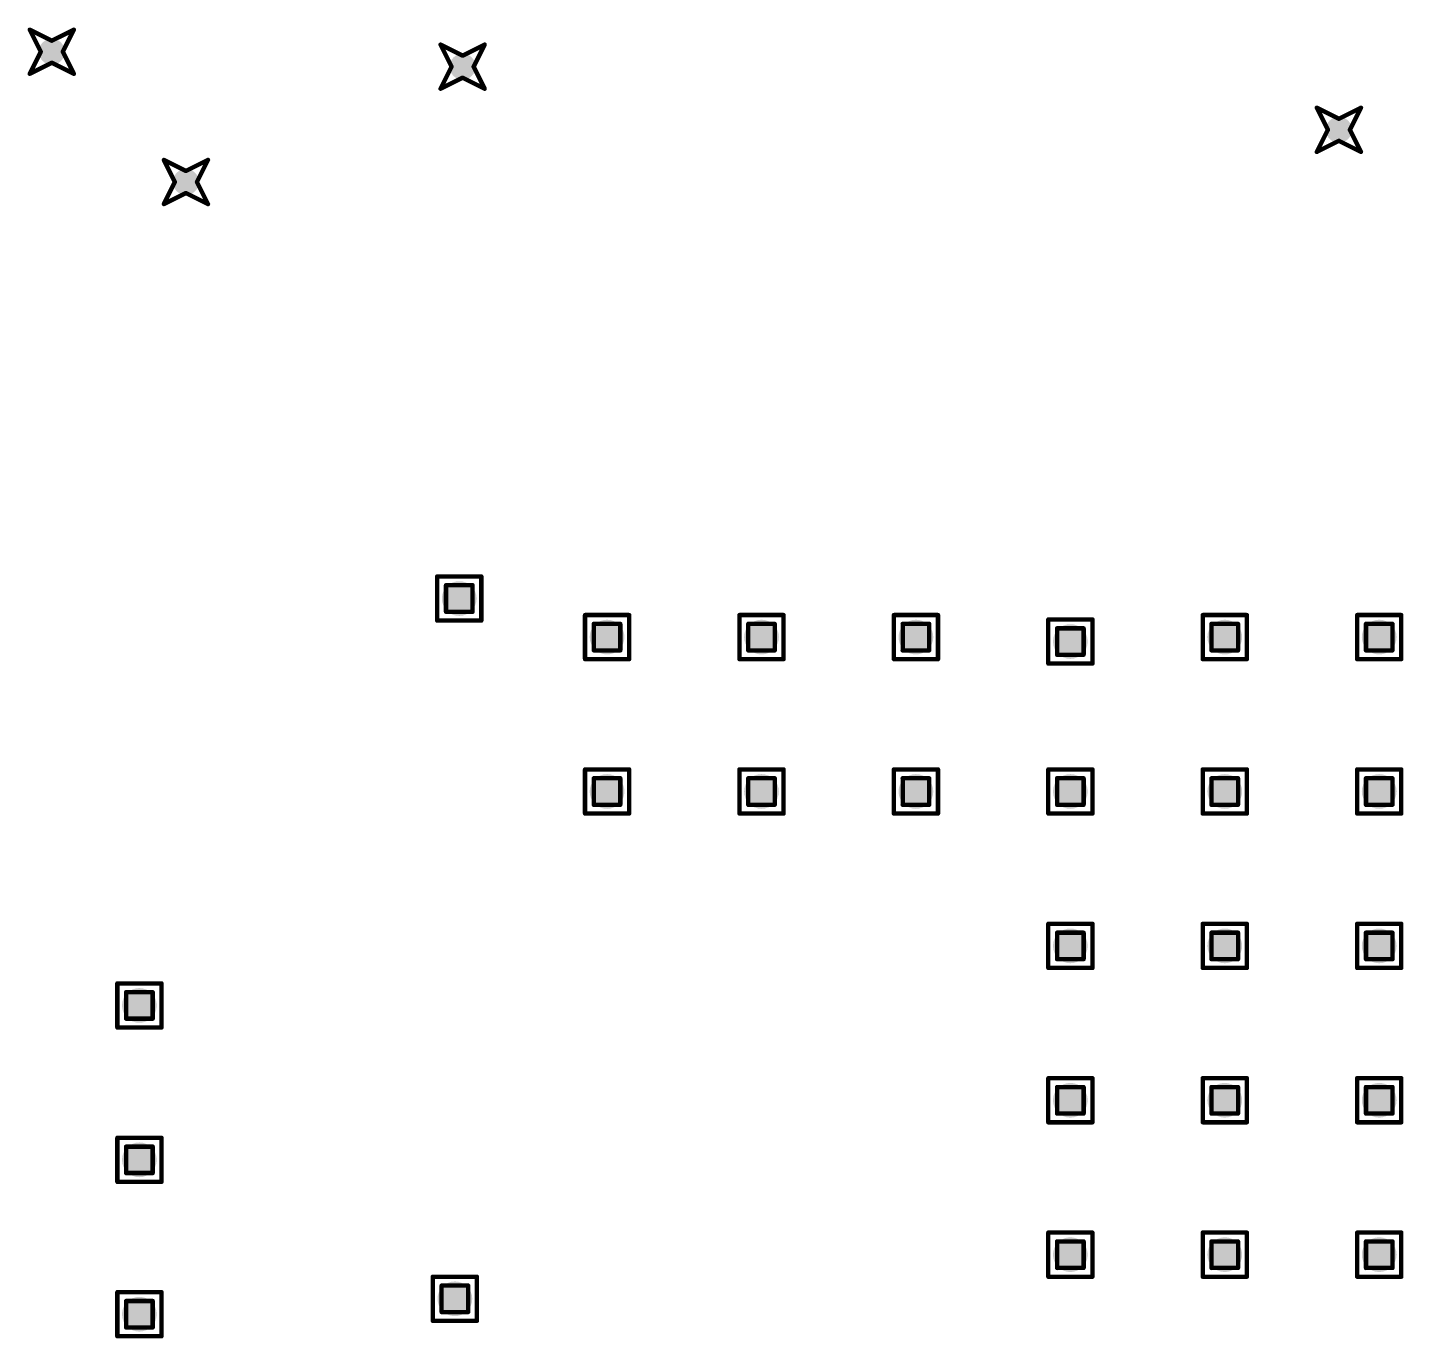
# Model space of a CAD drawing. Header units: millimetres. Extents: x -25 to 478, y -31 to 252.
# Drawn here: x 298.3 to 314.14, y 22.44 to 37.54 of the extents above; entities that cross this region are included whole.
import ezdxf

# ---------------------------------------------------------------- set-up
doc = ezdxf.new("R2010")
doc.units = ezdxf.units.MM
doc.layers.add('DrillDrawing', color=1, linetype='Continuous')
doc.layers.add('ViaHoleLayer', color=16, linetype='Continuous')

msp = doc.modelspace()

# ---------------------------------------------------------------- hatches: boundary and pattern name
at = {"layer": 'ViaHoleLayer'}
h = msp.add_hatch(color=16, dxfattribs=at)
edge = h.paths.add_edge_path()
edge.add_arc((298.577, 37.26), 0.15, 0, 360)
h = msp.add_hatch(color=16, dxfattribs=at)
edge = h.paths.add_edge_path()
edge.add_arc((303.307, 37.088), 0.15, 0, 360)
h = msp.add_hatch(color=16, dxfattribs=at)
edge = h.paths.add_edge_path()
edge.add_arc((313.396, 36.361), 0.15, 0, 360)
h = msp.add_hatch(color=16, dxfattribs=at)
edge = h.paths.add_edge_path()
edge.add_arc((300.121, 35.76), 0.15, 0, 360)
h = msp.add_hatch(color=16, dxfattribs=at)
edge = h.paths.add_edge_path()
edge.add_arc((303.268, 30.963), 0.2, 0, 360)
h = msp.add_hatch(color=16, dxfattribs=at)
edge = h.paths.add_edge_path()
edge.add_arc((304.97, 30.519), 0.2, 0, 360)
h = msp.add_hatch(color=16, dxfattribs=at)
edge = h.paths.add_edge_path()
edge.add_arc((306.748, 30.519), 0.2, 0, 360)
h = msp.add_hatch(color=16, dxfattribs=at)
edge = h.paths.add_edge_path()
edge.add_arc((308.526, 30.519), 0.2, 0, 360)
h = msp.add_hatch(color=16, dxfattribs=at)
edge = h.paths.add_edge_path()
edge.add_arc((310.304, 30.468), 0.2, 0, 360)
h = msp.add_hatch(color=16, dxfattribs=at)
edge = h.paths.add_edge_path()
edge.add_arc((312.082, 30.519), 0.2, 0, 360)
h = msp.add_hatch(color=16, dxfattribs=at)
edge = h.paths.add_edge_path()
edge.add_arc((313.86, 30.519), 0.2, 0, 360)
h = msp.add_hatch(color=16, dxfattribs=at)
edge = h.paths.add_edge_path()
edge.add_arc((304.97, 28.741), 0.2, 0, 360)
h = msp.add_hatch(color=16, dxfattribs=at)
edge = h.paths.add_edge_path()
edge.add_arc((306.748, 28.741), 0.2, 0, 360)
h = msp.add_hatch(color=16, dxfattribs=at)
edge = h.paths.add_edge_path()
edge.add_arc((308.526, 28.741), 0.2, 0, 360)
h = msp.add_hatch(color=16, dxfattribs=at)
edge = h.paths.add_edge_path()
edge.add_arc((310.304, 28.741), 0.2, 0, 360)
h = msp.add_hatch(color=16, dxfattribs=at)
edge = h.paths.add_edge_path()
edge.add_arc((312.082, 28.741), 0.2, 0, 360)
h = msp.add_hatch(color=16, dxfattribs=at)
edge = h.paths.add_edge_path()
edge.add_arc((313.86, 28.741), 0.2, 0, 360)
h = msp.add_hatch(color=16, dxfattribs=at)
edge = h.paths.add_edge_path()
edge.add_arc((310.304, 26.963), 0.2, 0, 360)
h = msp.add_hatch(color=16, dxfattribs=at)
edge = h.paths.add_edge_path()
edge.add_arc((312.082, 26.963), 0.2, 0, 360)
h = msp.add_hatch(color=16, dxfattribs=at)
edge = h.paths.add_edge_path()
edge.add_arc((313.86, 26.963), 0.2, 0, 360)
h = msp.add_hatch(color=16, dxfattribs=at)
edge = h.paths.add_edge_path()
edge.add_arc((299.585, 26.277), 0.2, 0, 360)
h = msp.add_hatch(color=16, dxfattribs=at)
edge = h.paths.add_edge_path()
edge.add_arc((310.304, 25.185), 0.2, 0, 360)
h = msp.add_hatch(color=16, dxfattribs=at)
edge = h.paths.add_edge_path()
edge.add_arc((312.082, 25.185), 0.2, 0, 360)
h = msp.add_hatch(color=16, dxfattribs=at)
edge = h.paths.add_edge_path()
edge.add_arc((313.86, 25.185), 0.2, 0, 360)
h = msp.add_hatch(color=16, dxfattribs=at)
edge = h.paths.add_edge_path()
edge.add_arc((299.585, 24.499), 0.2, 0, 360)
h = msp.add_hatch(color=16, dxfattribs=at)
edge = h.paths.add_edge_path()
edge.add_arc((310.304, 23.407), 0.2, 0, 360)
h = msp.add_hatch(color=16, dxfattribs=at)
edge = h.paths.add_edge_path()
edge.add_arc((312.082, 23.407), 0.2, 0, 360)
h = msp.add_hatch(color=16, dxfattribs=at)
edge = h.paths.add_edge_path()
edge.add_arc((313.86, 23.407), 0.2, 0, 360)
h = msp.add_hatch(color=16, dxfattribs=at)
edge = h.paths.add_edge_path()
edge.add_arc((303.218, 22.899), 0.2, 0, 360)
h = msp.add_hatch(color=16, dxfattribs=at)
edge = h.paths.add_edge_path()
edge.add_arc((299.585, 22.721), 0.2, 0, 360)

# ---------------------------------------------------------------- linework, layer by layer
at = {"layer": 'DrillDrawing', "const_width": 0.0508}
for points in [[(298.323, 37.514), (298.577, 37.387)], [(298.323, 37.514), (298.45, 37.26)], [(298.577, 37.387), (298.831, 37.514)], [(298.704, 37.26), (298.831, 37.514)], [(298.323, 37.006), (298.45, 37.26)], [(298.704, 37.26), (298.831, 37.006)], [(303.053, 37.342), (303.307, 37.215)], [(303.053, 37.342), (303.18, 37.088)], [(303.307, 37.215), (303.561, 37.342)], [(303.434, 37.088), (303.561, 37.342)], [(298.323, 37.006), (298.577, 37.133)], [(298.577, 37.133), (298.831, 37.006)], [(303.053, 36.834), (303.18, 37.088)], [(303.434, 37.088), (303.561, 36.834)], [(303.053, 36.834), (303.307, 36.961)], [(303.307, 36.961), (303.561, 36.834)], [(313.142, 36.615), (313.396, 36.488)], [(313.142, 36.615), (313.269, 36.361)], [(313.396, 36.488), (313.65, 36.615)], [(313.523, 36.361), (313.65, 36.615)], [(313.142, 36.107), (313.269, 36.361)], [(313.523, 36.361), (313.65, 36.107)], [(313.142, 36.107), (313.396, 36.234)], [(313.396, 36.234), (313.65, 36.107)], [(299.867, 36.014), (300.121, 35.887)], [(299.867, 36.014), (299.994, 35.76)], [(300.121, 35.887), (300.375, 36.014)], [(300.248, 35.76), (300.375, 36.014)], [(299.867, 35.506), (299.994, 35.76)], [(299.867, 35.506), (300.121, 35.633)], [(300.121, 35.633), (300.375, 35.506)], [(300.248, 35.76), (300.375, 35.506)], [(303.014, 31.217), (303.522, 31.217)], [(303.014, 30.709), (303.014, 31.217)], [(303.522, 30.709), (303.522, 31.217)], [(303.116, 31.116), (303.421, 31.116)], [(303.116, 30.811), (303.116, 31.116)], [(303.421, 30.811), (303.421, 31.116)], [(303.014, 30.709), (303.522, 30.709)], [(303.116, 30.811), (303.421, 30.811)], [(304.716, 30.773), (305.224, 30.773)], [(304.716, 30.265), (304.716, 30.773)], [(305.224, 30.265), (305.224, 30.773)], [(306.494, 30.773), (307.002, 30.773)], [(306.494, 30.265), (306.494, 30.773)], [(307.002, 30.265), (307.002, 30.773)], [(308.272, 30.773), (308.78, 30.773)], [(308.272, 30.265), (308.272, 30.773)], [(308.78, 30.265), (308.78, 30.773)], [(310.05, 30.722), (310.558, 30.722)], [(310.05, 30.214), (310.05, 30.722)], [(310.558, 30.214), (310.558, 30.722)], [(311.828, 30.773), (312.336, 30.773)], [(311.828, 30.265), (311.828, 30.773)], [(312.336, 30.265), (312.336, 30.773)], [(313.606, 30.773), (314.114, 30.773)], [(313.606, 30.265), (313.606, 30.773)], [(314.114, 30.265), (314.114, 30.773)], [(304.818, 30.671), (305.123, 30.671)], [(304.818, 30.366), (304.818, 30.671)], [(305.123, 30.366), (305.123, 30.671)], [(306.596, 30.671), (306.901, 30.671)], [(306.596, 30.366), (306.596, 30.671)], [(306.901, 30.366), (306.901, 30.671)], [(308.374, 30.671), (308.679, 30.671)], [(308.374, 30.366), (308.374, 30.671)], [(308.679, 30.366), (308.679, 30.671)], [(310.152, 30.62), (310.457, 30.62)], [(310.152, 30.316), (310.152, 30.62)], [(310.457, 30.316), (310.457, 30.62)], [(311.93, 30.671), (312.235, 30.671)], [(311.93, 30.366), (311.93, 30.671)], [(312.235, 30.366), (312.235, 30.671)], [(313.708, 30.671), (314.013, 30.671)], [(313.708, 30.366), (313.708, 30.671)], [(314.013, 30.366), (314.013, 30.671)], [(304.716, 30.265), (305.224, 30.265)], [(304.818, 30.366), (305.123, 30.366)], [(306.494, 30.265), (307.002, 30.265)], [(306.596, 30.366), (306.901, 30.366)], [(308.272, 30.265), (308.78, 30.265)], [(308.374, 30.366), (308.679, 30.366)], [(310.152, 30.316), (310.457, 30.316)], [(311.828, 30.265), (312.336, 30.265)], [(311.93, 30.366), (312.235, 30.366)], [(313.606, 30.265), (314.114, 30.265)], [(313.708, 30.366), (314.013, 30.366)], [(310.05, 30.214), (310.558, 30.214)], [(304.716, 28.995), (305.224, 28.995)], [(304.716, 28.487), (304.716, 28.995)], [(305.224, 28.487), (305.224, 28.995)], [(306.494, 28.995), (307.002, 28.995)], [(306.494, 28.487), (306.494, 28.995)], [(307.002, 28.487), (307.002, 28.995)], [(308.272, 28.995), (308.78, 28.995)], [(308.272, 28.487), (308.272, 28.995)], [(308.78, 28.487), (308.78, 28.995)], [(310.05, 28.995), (310.558, 28.995)], [(310.05, 28.487), (310.05, 28.995)], [(310.558, 28.487), (310.558, 28.995)], [(311.828, 28.995), (312.336, 28.995)], [(311.828, 28.487), (311.828, 28.995)], [(312.336, 28.487), (312.336, 28.995)], [(313.606, 28.995), (314.114, 28.995)], [(313.606, 28.487), (313.606, 28.995)], [(314.114, 28.487), (314.114, 28.995)], [(304.818, 28.893), (305.123, 28.893)], [(304.818, 28.588), (304.818, 28.893)], [(305.123, 28.588), (305.123, 28.893)], [(306.596, 28.893), (306.901, 28.893)], [(306.596, 28.588), (306.596, 28.893)], [(306.901, 28.588), (306.901, 28.893)], [(308.374, 28.893), (308.679, 28.893)], [(308.374, 28.588), (308.374, 28.893)], [(308.679, 28.588), (308.679, 28.893)], [(310.152, 28.893), (310.457, 28.893)], [(310.152, 28.588), (310.152, 28.893)], [(310.457, 28.588), (310.457, 28.893)], [(311.93, 28.893), (312.235, 28.893)], [(311.93, 28.588), (311.93, 28.893)], [(312.235, 28.588), (312.235, 28.893)], [(313.708, 28.893), (314.013, 28.893)], [(313.708, 28.588), (313.708, 28.893)], [(314.013, 28.588), (314.013, 28.893)], [(304.818, 28.588), (305.123, 28.588)], [(306.596, 28.588), (306.901, 28.588)], [(308.374, 28.588), (308.679, 28.588)], [(310.152, 28.588), (310.457, 28.588)], [(311.93, 28.588), (312.235, 28.588)], [(313.708, 28.588), (314.013, 28.588)], [(304.716, 28.487), (305.224, 28.487)], [(306.494, 28.487), (307.002, 28.487)], [(308.272, 28.487), (308.78, 28.487)], [(310.05, 28.487), (310.558, 28.487)], [(311.828, 28.487), (312.336, 28.487)], [(313.606, 28.487), (314.114, 28.487)], [(310.05, 27.217), (310.558, 27.217)], [(310.05, 26.709), (310.05, 27.217)], [(310.152, 27.115), (310.457, 27.115)], [(310.152, 26.81), (310.152, 27.115)], [(310.457, 26.81), (310.457, 27.115)], [(310.558, 26.709), (310.558, 27.217)], [(311.828, 27.217), (312.336, 27.217)], [(311.828, 26.709), (311.828, 27.217)], [(311.93, 27.115), (312.235, 27.115)], [(311.93, 26.81), (311.93, 27.115)], [(312.235, 26.81), (312.235, 27.115)], [(312.336, 26.709), (312.336, 27.217)], [(313.606, 27.217), (314.114, 27.217)], [(313.606, 26.709), (313.606, 27.217)], [(313.708, 27.115), (314.013, 27.115)], [(313.708, 26.81), (313.708, 27.115)], [(314.013, 26.81), (314.013, 27.115)], [(314.114, 26.709), (314.114, 27.217)], [(310.152, 26.81), (310.457, 26.81)], [(311.93, 26.81), (312.235, 26.81)], [(313.708, 26.81), (314.013, 26.81)], [(310.05, 26.709), (310.558, 26.709)], [(311.828, 26.709), (312.336, 26.709)], [(313.606, 26.709), (314.114, 26.709)], [(299.331, 26.531), (299.839, 26.531)], [(299.331, 26.023), (299.331, 26.531)], [(299.839, 26.023), (299.839, 26.531)], [(299.433, 26.429), (299.738, 26.429)], [(299.433, 26.125), (299.433, 26.429)], [(299.738, 26.125), (299.738, 26.429)], [(299.433, 26.125), (299.738, 26.125)], [(299.331, 26.023), (299.839, 26.023)], [(310.05, 25.439), (310.558, 25.439)], [(310.05, 24.931), (310.05, 25.439)], [(310.152, 25.337), (310.457, 25.337)], [(310.152, 25.032), (310.152, 25.337)], [(310.457, 25.032), (310.457, 25.337)], [(310.558, 24.931), (310.558, 25.439)], [(311.828, 25.439), (312.336, 25.439)], [(311.828, 24.931), (311.828, 25.439)], [(311.93, 25.337), (312.235, 25.337)], [(311.93, 25.032), (311.93, 25.337)], [(312.235, 25.032), (312.235, 25.337)], [(312.336, 24.931), (312.336, 25.439)], [(313.606, 25.439), (314.114, 25.439)], [(313.606, 24.931), (313.606, 25.439)], [(313.708, 25.337), (314.013, 25.337)], [(313.708, 25.032), (313.708, 25.337)], [(314.013, 25.032), (314.013, 25.337)], [(314.114, 24.931), (314.114, 25.439)], [(310.152, 25.032), (310.457, 25.032)], [(311.93, 25.032), (312.235, 25.032)], [(313.708, 25.032), (314.013, 25.032)], [(310.05, 24.931), (310.558, 24.931)], [(311.828, 24.931), (312.336, 24.931)], [(313.606, 24.931), (314.114, 24.931)], [(299.331, 24.753), (299.839, 24.753)], [(299.331, 24.245), (299.331, 24.753)], [(299.839, 24.245), (299.839, 24.753)], [(299.433, 24.651), (299.738, 24.651)], [(299.433, 24.347), (299.433, 24.651)], [(299.738, 24.347), (299.738, 24.651)], [(299.331, 24.245), (299.839, 24.245)], [(299.433, 24.347), (299.738, 24.347)], [(310.05, 23.661), (310.558, 23.661)], [(310.05, 23.153), (310.05, 23.661)], [(310.558, 23.153), (310.558, 23.661)], [(311.828, 23.661), (312.336, 23.661)], [(311.828, 23.153), (311.828, 23.661)], [(312.336, 23.153), (312.336, 23.661)], [(313.606, 23.661), (314.114, 23.661)], [(313.606, 23.153), (313.606, 23.661)], [(314.114, 23.153), (314.114, 23.661)], [(310.152, 23.559), (310.457, 23.559)], [(310.152, 23.254), (310.152, 23.559)], [(310.457, 23.254), (310.457, 23.559)], [(311.93, 23.559), (312.235, 23.559)], [(311.93, 23.254), (311.93, 23.559)], [(312.235, 23.254), (312.235, 23.559)], [(313.708, 23.559), (314.013, 23.559)], [(313.708, 23.254), (313.708, 23.559)], [(314.013, 23.254), (314.013, 23.559)], [(302.964, 23.153), (303.472, 23.153)], [(302.964, 22.645), (302.964, 23.153)], [(303.472, 22.645), (303.472, 23.153)], [(310.05, 23.153), (310.558, 23.153)], [(310.152, 23.254), (310.457, 23.254)], [(311.828, 23.153), (312.336, 23.153)], [(311.93, 23.254), (312.235, 23.254)], [(313.606, 23.153), (314.114, 23.153)], [(313.708, 23.254), (314.013, 23.254)], [(299.331, 22.975), (299.839, 22.975)], [(299.331, 22.467), (299.331, 22.975)], [(299.839, 22.467), (299.839, 22.975)], [(303.065, 23.051), (303.37, 23.051)], [(303.065, 22.746), (303.065, 23.051)], [(303.37, 22.746), (303.37, 23.051)], [(299.433, 22.873), (299.738, 22.873)], [(299.433, 22.569), (299.433, 22.873)], [(299.738, 22.569), (299.738, 22.873)], [(302.964, 22.645), (303.472, 22.645)], [(303.065, 22.746), (303.37, 22.746)], [(299.433, 22.569), (299.738, 22.569)], [(299.331, 22.467), (299.839, 22.467)]]:
    msp.add_lwpolyline(points, dxfattribs=at)
at = {"layer": 'DrillDrawing', "const_width": 0.0254}
for points in [[(298.31, 37.514, 1), (298.335, 37.514, 1)], [(298.31, 37.514, 1), (298.335, 37.514, 1)], [(298.564, 37.387, 1), (298.589, 37.387, 1)], [(298.564, 37.387, 1), (298.589, 37.387, 1)], [(298.818, 37.514, 1), (298.843, 37.514, 1)], [(298.818, 37.514, 1), (298.843, 37.514, 1)], [(298.437, 37.26, 1), (298.462, 37.26, 1)], [(298.437, 37.26, 1), (298.462, 37.26, 1)], [(298.691, 37.26, 1), (298.716, 37.26, 1)], [(298.691, 37.26, 1), (298.716, 37.26, 1)], [(303.04, 37.342, 1), (303.065, 37.342, 1)], [(303.04, 37.342, 1), (303.065, 37.342, 1)], [(303.294, 37.215, 1), (303.319, 37.215, 1)], [(303.294, 37.215, 1), (303.319, 37.215, 1)], [(303.548, 37.342, 1), (303.573, 37.342, 1)], [(303.548, 37.342, 1), (303.573, 37.342, 1)], [(298.564, 37.133, 1), (298.589, 37.133, 1)], [(298.564, 37.133, 1), (298.589, 37.133, 1)], [(303.167, 37.088, 1), (303.192, 37.088, 1)], [(303.167, 37.088, 1), (303.192, 37.088, 1)], [(303.421, 37.088, 1), (303.446, 37.088, 1)], [(303.421, 37.088, 1), (303.446, 37.088, 1)], [(298.31, 37.006, 1), (298.335, 37.006, 1)], [(298.31, 37.006, 1), (298.335, 37.006, 1)], [(298.818, 37.006, 1), (298.843, 37.006, 1)], [(298.818, 37.006, 1), (298.843, 37.006, 1)], [(303.294, 36.961, 1), (303.319, 36.961, 1)], [(303.294, 36.961, 1), (303.319, 36.961, 1)], [(303.04, 36.834, 1), (303.065, 36.834, 1)], [(303.04, 36.834, 1), (303.065, 36.834, 1)], [(303.548, 36.834, 1), (303.573, 36.834, 1)], [(303.548, 36.834, 1), (303.573, 36.834, 1)], [(313.129, 36.615, 1), (313.155, 36.615, 1)], [(313.129, 36.615, 1), (313.155, 36.615, 1)], [(313.637, 36.615, 1), (313.663, 36.615, 1)], [(313.637, 36.615, 1), (313.663, 36.615, 1)], [(313.383, 36.488, 1), (313.409, 36.488, 1)], [(313.383, 36.488, 1), (313.409, 36.488, 1)], [(313.256, 36.361, 1), (313.282, 36.361, 1)], [(313.256, 36.361, 1), (313.282, 36.361, 1)], [(313.51, 36.361, 1), (313.536, 36.361, 1)], [(313.51, 36.361, 1), (313.536, 36.361, 1)], [(313.129, 36.107, 1), (313.155, 36.107, 1)], [(313.129, 36.107, 1), (313.155, 36.107, 1)], [(313.383, 36.234, 1), (313.409, 36.234, 1)], [(313.383, 36.234, 1), (313.409, 36.234, 1)], [(313.637, 36.107, 1), (313.663, 36.107, 1)], [(313.637, 36.107, 1), (313.663, 36.107, 1)], [(299.855, 36.014, 1), (299.88, 36.014, 1)], [(299.855, 36.014, 1), (299.88, 36.014, 1)], [(300.363, 36.014, 1), (300.388, 36.014, 1)], [(300.363, 36.014, 1), (300.388, 36.014, 1)], [(300.109, 35.887, 1), (300.134, 35.887, 1)], [(300.109, 35.887, 1), (300.134, 35.887, 1)], [(299.982, 35.76, 1), (300.007, 35.76, 1)], [(299.982, 35.76, 1), (300.007, 35.76, 1)], [(300.109, 35.633, 1), (300.134, 35.633, 1)], [(300.109, 35.633, 1), (300.134, 35.633, 1)], [(300.236, 35.76, 1), (300.261, 35.76, 1)], [(300.236, 35.76, 1), (300.261, 35.76, 1)], [(299.855, 35.506, 1), (299.88, 35.506, 1)], [(299.855, 35.506, 1), (299.88, 35.506, 1)], [(300.363, 35.506, 1), (300.388, 35.506, 1)], [(300.363, 35.506, 1), (300.388, 35.506, 1)], [(303.002, 31.217, 1), (303.027, 31.217, 1)], [(303.002, 31.217, 1), (303.027, 31.217, 1)], [(303.51, 31.217, 1), (303.535, 31.217, 1)], [(303.51, 31.217, 1), (303.535, 31.217, 1)], [(303.103, 31.116, 1), (303.129, 31.116, 1)], [(303.103, 31.116, 1), (303.129, 31.116, 1)], [(303.408, 31.116, 1), (303.434, 31.116, 1)], [(303.408, 31.116, 1), (303.434, 31.116, 1)], [(303.002, 30.709, 1), (303.027, 30.709, 1)], [(303.002, 30.709, 1), (303.027, 30.709, 1)], [(303.103, 30.811, 1), (303.129, 30.811, 1)], [(303.103, 30.811, 1), (303.129, 30.811, 1)], [(303.408, 30.811, 1), (303.434, 30.811, 1)], [(303.408, 30.811, 1), (303.434, 30.811, 1)], [(303.51, 30.709, 1), (303.535, 30.709, 1)], [(303.51, 30.709, 1), (303.535, 30.709, 1)], [(304.704, 30.773, 1), (304.729, 30.773, 1)], [(304.704, 30.773, 1), (304.729, 30.773, 1)], [(305.212, 30.773, 1), (305.237, 30.773, 1)], [(305.212, 30.773, 1), (305.237, 30.773, 1)], [(306.482, 30.773, 1), (306.507, 30.773, 1)], [(306.482, 30.773, 1), (306.507, 30.773, 1)], [(306.99, 30.773, 1), (307.015, 30.773, 1)], [(306.99, 30.773, 1), (307.015, 30.773, 1)], [(308.26, 30.773, 1), (308.285, 30.773, 1)], [(308.26, 30.773, 1), (308.285, 30.773, 1)], [(308.768, 30.773, 1), (308.793, 30.773, 1)], [(308.768, 30.773, 1), (308.793, 30.773, 1)], [(310.038, 30.722, 1), (310.063, 30.722, 1)], [(310.038, 30.722, 1), (310.063, 30.722, 1)], [(310.546, 30.722, 1), (310.571, 30.722, 1)], [(310.546, 30.722, 1), (310.571, 30.722, 1)], [(311.816, 30.773, 1), (311.841, 30.773, 1)], [(311.816, 30.773, 1), (311.841, 30.773, 1)], [(312.324, 30.773, 1), (312.349, 30.773, 1)], [(312.324, 30.773, 1), (312.349, 30.773, 1)], [(313.594, 30.773, 1), (313.619, 30.773, 1)], [(313.594, 30.773, 1), (313.619, 30.773, 1)], [(314.102, 30.773, 1), (314.127, 30.773, 1)], [(314.102, 30.773, 1), (314.127, 30.773, 1)], [(304.805, 30.671, 1), (304.831, 30.671, 1)], [(304.805, 30.671, 1), (304.831, 30.671, 1)], [(305.11, 30.671, 1), (305.135, 30.671, 1)], [(305.11, 30.671, 1), (305.135, 30.671, 1)], [(306.583, 30.671, 1), (306.609, 30.671, 1)], [(306.583, 30.671, 1), (306.609, 30.671, 1)], [(306.888, 30.671, 1), (306.913, 30.671, 1)], [(306.888, 30.671, 1), (306.913, 30.671, 1)], [(308.361, 30.671, 1), (308.387, 30.671, 1)], [(308.361, 30.671, 1), (308.387, 30.671, 1)], [(308.666, 30.671, 1), (308.691, 30.671, 1)], [(308.666, 30.671, 1), (308.691, 30.671, 1)], [(310.139, 30.62, 1), (310.165, 30.62, 1)], [(310.139, 30.62, 1), (310.165, 30.62, 1)], [(310.444, 30.62, 1), (310.469, 30.62, 1)], [(310.444, 30.62, 1), (310.469, 30.62, 1)], [(311.917, 30.671, 1), (311.943, 30.671, 1)], [(311.917, 30.671, 1), (311.943, 30.671, 1)], [(312.222, 30.671, 1), (312.247, 30.671, 1)], [(312.222, 30.671, 1), (312.247, 30.671, 1)], [(313.695, 30.671, 1), (313.721, 30.671, 1)], [(313.695, 30.671, 1), (313.721, 30.671, 1)], [(314, 30.671, 1), (314.025, 30.671, 1)], [(314, 30.671, 1), (314.025, 30.671, 1)], [(304.704, 30.265, 1), (304.729, 30.265, 1)], [(304.704, 30.265, 1), (304.729, 30.265, 1)], [(304.805, 30.366, 1), (304.831, 30.366, 1)], [(304.805, 30.366, 1), (304.831, 30.366, 1)], [(305.11, 30.366, 1), (305.135, 30.366, 1)], [(305.11, 30.366, 1), (305.135, 30.366, 1)], [(305.212, 30.265, 1), (305.237, 30.265, 1)], [(305.212, 30.265, 1), (305.237, 30.265, 1)], [(306.482, 30.265, 1), (306.507, 30.265, 1)], [(306.482, 30.265, 1), (306.507, 30.265, 1)], [(306.583, 30.366, 1), (306.609, 30.366, 1)], [(306.583, 30.366, 1), (306.609, 30.366, 1)], [(306.888, 30.366, 1), (306.913, 30.366, 1)], [(306.888, 30.366, 1), (306.913, 30.366, 1)], [(306.99, 30.265, 1), (307.015, 30.265, 1)], [(306.99, 30.265, 1), (307.015, 30.265, 1)], [(308.26, 30.265, 1), (308.285, 30.265, 1)], [(308.26, 30.265, 1), (308.285, 30.265, 1)], [(308.361, 30.366, 1), (308.387, 30.366, 1)], [(308.361, 30.366, 1), (308.387, 30.366, 1)], [(308.666, 30.366, 1), (308.691, 30.366, 1)], [(308.666, 30.366, 1), (308.691, 30.366, 1)], [(308.768, 30.265, 1), (308.793, 30.265, 1)], [(308.768, 30.265, 1), (308.793, 30.265, 1)], [(310.139, 30.316, 1), (310.165, 30.316, 1)], [(310.139, 30.316, 1), (310.165, 30.316, 1)], [(310.444, 30.316, 1), (310.469, 30.316, 1)], [(310.444, 30.316, 1), (310.469, 30.316, 1)], [(311.816, 30.265, 1), (311.841, 30.265, 1)], [(311.816, 30.265, 1), (311.841, 30.265, 1)], [(311.917, 30.366, 1), (311.943, 30.366, 1)], [(311.917, 30.366, 1), (311.943, 30.366, 1)], [(312.222, 30.366, 1), (312.247, 30.366, 1)], [(312.222, 30.366, 1), (312.247, 30.366, 1)], [(312.324, 30.265, 1), (312.349, 30.265, 1)], [(312.324, 30.265, 1), (312.349, 30.265, 1)], [(313.594, 30.265, 1), (313.619, 30.265, 1)], [(313.594, 30.265, 1), (313.619, 30.265, 1)], [(313.695, 30.366, 1), (313.721, 30.366, 1)], [(313.695, 30.366, 1), (313.721, 30.366, 1)], [(314, 30.366, 1), (314.025, 30.366, 1)], [(314, 30.366, 1), (314.025, 30.366, 1)], [(314.102, 30.265, 1), (314.127, 30.265, 1)], [(314.102, 30.265, 1), (314.127, 30.265, 1)], [(310.038, 30.214, 1), (310.063, 30.214, 1)], [(310.038, 30.214, 1), (310.063, 30.214, 1)], [(310.546, 30.214, 1), (310.571, 30.214, 1)], [(310.546, 30.214, 1), (310.571, 30.214, 1)], [(304.704, 28.995, 1), (304.729, 28.995, 1)], [(304.704, 28.995, 1), (304.729, 28.995, 1)], [(305.212, 28.995, 1), (305.237, 28.995, 1)], [(305.212, 28.995, 1), (305.237, 28.995, 1)], [(306.482, 28.995, 1), (306.507, 28.995, 1)], [(306.482, 28.995, 1), (306.507, 28.995, 1)], [(306.99, 28.995, 1), (307.015, 28.995, 1)], [(306.99, 28.995, 1), (307.015, 28.995, 1)], [(308.26, 28.995, 1), (308.285, 28.995, 1)], [(308.26, 28.995, 1), (308.285, 28.995, 1)], [(308.768, 28.995, 1), (308.793, 28.995, 1)], [(308.768, 28.995, 1), (308.793, 28.995, 1)], [(310.038, 28.995, 1), (310.063, 28.995, 1)], [(310.038, 28.995, 1), (310.063, 28.995, 1)], [(310.546, 28.995, 1), (310.571, 28.995, 1)], [(310.546, 28.995, 1), (310.571, 28.995, 1)], [(311.816, 28.995, 1), (311.841, 28.995, 1)], [(311.816, 28.995, 1), (311.841, 28.995, 1)], [(312.324, 28.995, 1), (312.349, 28.995, 1)], [(312.324, 28.995, 1), (312.349, 28.995, 1)], [(313.594, 28.995, 1), (313.619, 28.995, 1)], [(313.594, 28.995, 1), (313.619, 28.995, 1)], [(314.102, 28.995, 1), (314.127, 28.995, 1)], [(314.102, 28.995, 1), (314.127, 28.995, 1)], [(304.805, 28.893, 1), (304.831, 28.893, 1)], [(304.805, 28.893, 1), (304.831, 28.893, 1)], [(305.11, 28.893, 1), (305.135, 28.893, 1)], [(305.11, 28.893, 1), (305.135, 28.893, 1)], [(306.583, 28.893, 1), (306.609, 28.893, 1)], [(306.583, 28.893, 1), (306.609, 28.893, 1)], [(306.888, 28.893, 1), (306.913, 28.893, 1)], [(306.888, 28.893, 1), (306.913, 28.893, 1)], [(308.361, 28.893, 1), (308.387, 28.893, 1)], [(308.361, 28.893, 1), (308.387, 28.893, 1)], [(308.666, 28.893, 1), (308.691, 28.893, 1)], [(308.666, 28.893, 1), (308.691, 28.893, 1)], [(310.139, 28.893, 1), (310.165, 28.893, 1)], [(310.139, 28.893, 1), (310.165, 28.893, 1)], [(310.444, 28.893, 1), (310.469, 28.893, 1)], [(310.444, 28.893, 1), (310.469, 28.893, 1)], [(311.917, 28.893, 1), (311.943, 28.893, 1)], [(311.917, 28.893, 1), (311.943, 28.893, 1)], [(312.222, 28.893, 1), (312.247, 28.893, 1)], [(312.222, 28.893, 1), (312.247, 28.893, 1)], [(313.695, 28.893, 1), (313.721, 28.893, 1)], [(313.695, 28.893, 1), (313.721, 28.893, 1)], [(314, 28.893, 1), (314.025, 28.893, 1)], [(314, 28.893, 1), (314.025, 28.893, 1)], [(304.805, 28.588, 1), (304.831, 28.588, 1)], [(304.805, 28.588, 1), (304.831, 28.588, 1)], [(305.11, 28.588, 1), (305.135, 28.588, 1)], [(305.11, 28.588, 1), (305.135, 28.588, 1)], [(306.583, 28.588, 1), (306.609, 28.588, 1)], [(306.583, 28.588, 1), (306.609, 28.588, 1)], [(306.888, 28.588, 1), (306.913, 28.588, 1)], [(306.888, 28.588, 1), (306.913, 28.588, 1)], [(308.361, 28.588, 1), (308.387, 28.588, 1)], [(308.361, 28.588, 1), (308.387, 28.588, 1)], [(308.666, 28.588, 1), (308.691, 28.588, 1)], [(308.666, 28.588, 1), (308.691, 28.588, 1)], [(310.139, 28.588, 1), (310.165, 28.588, 1)], [(310.139, 28.588, 1), (310.165, 28.588, 1)], [(310.444, 28.588, 1), (310.469, 28.588, 1)], [(310.444, 28.588, 1), (310.469, 28.588, 1)], [(311.917, 28.588, 1), (311.943, 28.588, 1)], [(311.917, 28.588, 1), (311.943, 28.588, 1)], [(312.222, 28.588, 1), (312.247, 28.588, 1)], [(312.222, 28.588, 1), (312.247, 28.588, 1)], [(313.695, 28.588, 1), (313.721, 28.588, 1)], [(313.695, 28.588, 1), (313.721, 28.588, 1)], [(314, 28.588, 1), (314.025, 28.588, 1)], [(314, 28.588, 1), (314.025, 28.588, 1)], [(304.704, 28.487, 1), (304.729, 28.487, 1)], [(304.704, 28.487, 1), (304.729, 28.487, 1)], [(305.212, 28.487, 1), (305.237, 28.487, 1)], [(305.212, 28.487, 1), (305.237, 28.487, 1)], [(306.482, 28.487, 1), (306.507, 28.487, 1)], [(306.482, 28.487, 1), (306.507, 28.487, 1)], [(306.99, 28.487, 1), (307.015, 28.487, 1)], [(306.99, 28.487, 1), (307.015, 28.487, 1)], [(308.26, 28.487, 1), (308.285, 28.487, 1)], [(308.26, 28.487, 1), (308.285, 28.487, 1)], [(308.768, 28.487, 1), (308.793, 28.487, 1)], [(308.768, 28.487, 1), (308.793, 28.487, 1)], [(310.038, 28.487, 1), (310.063, 28.487, 1)], [(310.038, 28.487, 1), (310.063, 28.487, 1)], [(310.546, 28.487, 1), (310.571, 28.487, 1)], [(310.546, 28.487, 1), (310.571, 28.487, 1)], [(311.816, 28.487, 1), (311.841, 28.487, 1)], [(311.816, 28.487, 1), (311.841, 28.487, 1)], [(312.324, 28.487, 1), (312.349, 28.487, 1)], [(312.324, 28.487, 1), (312.349, 28.487, 1)], [(313.594, 28.487, 1), (313.619, 28.487, 1)], [(313.594, 28.487, 1), (313.619, 28.487, 1)], [(314.102, 28.487, 1), (314.127, 28.487, 1)], [(314.102, 28.487, 1), (314.127, 28.487, 1)], [(310.038, 27.217, 1), (310.063, 27.217, 1)], [(310.038, 27.217, 1), (310.063, 27.217, 1)], [(310.139, 27.115, 1), (310.165, 27.115, 1)], [(310.139, 27.115, 1), (310.165, 27.115, 1)], [(310.444, 27.115, 1), (310.469, 27.115, 1)], [(310.444, 27.115, 1), (310.469, 27.115, 1)], [(310.546, 27.217, 1), (310.571, 27.217, 1)], [(310.546, 27.217, 1), (310.571, 27.217, 1)], [(311.816, 27.217, 1), (311.841, 27.217, 1)], [(311.816, 27.217, 1), (311.841, 27.217, 1)], [(311.917, 27.115, 1), (311.943, 27.115, 1)], [(311.917, 27.115, 1), (311.943, 27.115, 1)], [(312.222, 27.115, 1), (312.247, 27.115, 1)], [(312.222, 27.115, 1), (312.247, 27.115, 1)], [(312.324, 27.217, 1), (312.349, 27.217, 1)], [(312.324, 27.217, 1), (312.349, 27.217, 1)], [(313.594, 27.217, 1), (313.619, 27.217, 1)], [(313.594, 27.217, 1), (313.619, 27.217, 1)], [(313.695, 27.115, 1), (313.721, 27.115, 1)], [(313.695, 27.115, 1), (313.721, 27.115, 1)], [(314, 27.115, 1), (314.025, 27.115, 1)], [(314, 27.115, 1), (314.025, 27.115, 1)], [(314.102, 27.217, 1), (314.127, 27.217, 1)], [(314.102, 27.217, 1), (314.127, 27.217, 1)], [(310.139, 26.81, 1), (310.165, 26.81, 1)], [(310.139, 26.81, 1), (310.165, 26.81, 1)], [(310.444, 26.81, 1), (310.469, 26.81, 1)], [(310.444, 26.81, 1), (310.469, 26.81, 1)], [(311.917, 26.81, 1), (311.943, 26.81, 1)], [(311.917, 26.81, 1), (311.943, 26.81, 1)], [(312.222, 26.81, 1), (312.247, 26.81, 1)], [(312.222, 26.81, 1), (312.247, 26.81, 1)], [(313.695, 26.81, 1), (313.721, 26.81, 1)], [(313.695, 26.81, 1), (313.721, 26.81, 1)], [(314, 26.81, 1), (314.025, 26.81, 1)], [(314, 26.81, 1), (314.025, 26.81, 1)], [(310.038, 26.709, 1), (310.063, 26.709, 1)], [(310.038, 26.709, 1), (310.063, 26.709, 1)], [(310.546, 26.709, 1), (310.571, 26.709, 1)], [(310.546, 26.709, 1), (310.571, 26.709, 1)], [(311.816, 26.709, 1), (311.841, 26.709, 1)], [(311.816, 26.709, 1), (311.841, 26.709, 1)], [(312.324, 26.709, 1), (312.349, 26.709, 1)], [(312.324, 26.709, 1), (312.349, 26.709, 1)], [(313.594, 26.709, 1), (313.619, 26.709, 1)], [(313.594, 26.709, 1), (313.619, 26.709, 1)], [(314.102, 26.709, 1), (314.127, 26.709, 1)], [(314.102, 26.709, 1), (314.127, 26.709, 1)], [(299.319, 26.531, 1), (299.344, 26.531, 1)], [(299.319, 26.531, 1), (299.344, 26.531, 1)], [(299.827, 26.531, 1), (299.852, 26.531, 1)], [(299.827, 26.531, 1), (299.852, 26.531, 1)], [(299.42, 26.429, 1), (299.446, 26.429, 1)], [(299.42, 26.429, 1), (299.446, 26.429, 1)], [(299.725, 26.429, 1), (299.751, 26.429, 1)], [(299.725, 26.429, 1), (299.751, 26.429, 1)], [(299.42, 26.125, 1), (299.446, 26.125, 1)], [(299.42, 26.125, 1), (299.446, 26.125, 1)], [(299.725, 26.125, 1), (299.751, 26.125, 1)], [(299.725, 26.125, 1), (299.751, 26.125, 1)], [(299.319, 26.023, 1), (299.344, 26.023, 1)], [(299.319, 26.023, 1), (299.344, 26.023, 1)], [(299.827, 26.023, 1), (299.852, 26.023, 1)], [(299.827, 26.023, 1), (299.852, 26.023, 1)], [(310.038, 25.439, 1), (310.063, 25.439, 1)], [(310.038, 25.439, 1), (310.063, 25.439, 1)], [(310.139, 25.337, 1), (310.165, 25.337, 1)], [(310.139, 25.337, 1), (310.165, 25.337, 1)], [(310.444, 25.337, 1), (310.469, 25.337, 1)], [(310.444, 25.337, 1), (310.469, 25.337, 1)], [(310.546, 25.439, 1), (310.571, 25.439, 1)], [(310.546, 25.439, 1), (310.571, 25.439, 1)], [(311.816, 25.439, 1), (311.841, 25.439, 1)], [(311.816, 25.439, 1), (311.841, 25.439, 1)], [(311.917, 25.337, 1), (311.943, 25.337, 1)], [(311.917, 25.337, 1), (311.943, 25.337, 1)], [(312.222, 25.337, 1), (312.247, 25.337, 1)], [(312.222, 25.337, 1), (312.247, 25.337, 1)], [(312.324, 25.439, 1), (312.349, 25.439, 1)], [(312.324, 25.439, 1), (312.349, 25.439, 1)], [(313.594, 25.439, 1), (313.619, 25.439, 1)], [(313.594, 25.439, 1), (313.619, 25.439, 1)], [(313.695, 25.337, 1), (313.721, 25.337, 1)], [(313.695, 25.337, 1), (313.721, 25.337, 1)], [(314, 25.337, 1), (314.025, 25.337, 1)], [(314, 25.337, 1), (314.025, 25.337, 1)], [(314.102, 25.439, 1), (314.127, 25.439, 1)], [(314.102, 25.439, 1), (314.127, 25.439, 1)], [(310.139, 25.032, 1), (310.165, 25.032, 1)], [(310.139, 25.032, 1), (310.165, 25.032, 1)], [(310.444, 25.032, 1), (310.469, 25.032, 1)], [(310.444, 25.032, 1), (310.469, 25.032, 1)], [(311.917, 25.032, 1), (311.943, 25.032, 1)], [(311.917, 25.032, 1), (311.943, 25.032, 1)], [(312.222, 25.032, 1), (312.247, 25.032, 1)], [(312.222, 25.032, 1), (312.247, 25.032, 1)], [(313.695, 25.032, 1), (313.721, 25.032, 1)], [(313.695, 25.032, 1), (313.721, 25.032, 1)], [(314, 25.032, 1), (314.025, 25.032, 1)], [(314, 25.032, 1), (314.025, 25.032, 1)], [(310.038, 24.931, 1), (310.063, 24.931, 1)], [(310.038, 24.931, 1), (310.063, 24.931, 1)], [(310.546, 24.931, 1), (310.571, 24.931, 1)], [(310.546, 24.931, 1), (310.571, 24.931, 1)], [(311.816, 24.931, 1), (311.841, 24.931, 1)], [(311.816, 24.931, 1), (311.841, 24.931, 1)], [(312.324, 24.931, 1), (312.349, 24.931, 1)], [(312.324, 24.931, 1), (312.349, 24.931, 1)], [(313.594, 24.931, 1), (313.619, 24.931, 1)], [(313.594, 24.931, 1), (313.619, 24.931, 1)], [(314.102, 24.931, 1), (314.127, 24.931, 1)], [(314.102, 24.931, 1), (314.127, 24.931, 1)], [(299.319, 24.753, 1), (299.344, 24.753, 1)], [(299.319, 24.753, 1), (299.344, 24.753, 1)], [(299.827, 24.753, 1), (299.852, 24.753, 1)], [(299.827, 24.753, 1), (299.852, 24.753, 1)], [(299.42, 24.651, 1), (299.446, 24.651, 1)], [(299.42, 24.651, 1), (299.446, 24.651, 1)], [(299.725, 24.651, 1), (299.751, 24.651, 1)], [(299.725, 24.651, 1), (299.751, 24.651, 1)], [(299.319, 24.245, 1), (299.344, 24.245, 1)], [(299.319, 24.245, 1), (299.344, 24.245, 1)], [(299.42, 24.347, 1), (299.446, 24.347, 1)], [(299.42, 24.347, 1), (299.446, 24.347, 1)], [(299.725, 24.347, 1), (299.751, 24.347, 1)], [(299.725, 24.347, 1), (299.751, 24.347, 1)], [(299.827, 24.245, 1), (299.852, 24.245, 1)], [(299.827, 24.245, 1), (299.852, 24.245, 1)], [(310.038, 23.661, 1), (310.063, 23.661, 1)], [(310.038, 23.661, 1), (310.063, 23.661, 1)], [(310.546, 23.661, 1), (310.571, 23.661, 1)], [(310.546, 23.661, 1), (310.571, 23.661, 1)], [(311.816, 23.661, 1), (311.841, 23.661, 1)], [(311.816, 23.661, 1), (311.841, 23.661, 1)], [(312.324, 23.661, 1), (312.349, 23.661, 1)], [(312.324, 23.661, 1), (312.349, 23.661, 1)], [(313.594, 23.661, 1), (313.619, 23.661, 1)], [(313.594, 23.661, 1), (313.619, 23.661, 1)], [(314.102, 23.661, 1), (314.127, 23.661, 1)], [(314.102, 23.661, 1), (314.127, 23.661, 1)], [(310.139, 23.559, 1), (310.165, 23.559, 1)], [(310.139, 23.559, 1), (310.165, 23.559, 1)], [(310.444, 23.559, 1), (310.469, 23.559, 1)], [(310.444, 23.559, 1), (310.469, 23.559, 1)], [(311.917, 23.559, 1), (311.943, 23.559, 1)], [(311.917, 23.559, 1), (311.943, 23.559, 1)], [(312.222, 23.559, 1), (312.247, 23.559, 1)], [(312.222, 23.559, 1), (312.247, 23.559, 1)], [(313.695, 23.559, 1), (313.721, 23.559, 1)], [(313.695, 23.559, 1), (313.721, 23.559, 1)], [(314, 23.559, 1), (314.025, 23.559, 1)], [(314, 23.559, 1), (314.025, 23.559, 1)], [(302.951, 23.153, 1), (302.976, 23.153, 1)], [(302.951, 23.153, 1), (302.976, 23.153, 1)], [(303.459, 23.153, 1), (303.484, 23.153, 1)], [(303.459, 23.153, 1), (303.484, 23.153, 1)], [(310.038, 23.153, 1), (310.063, 23.153, 1)], [(310.038, 23.153, 1), (310.063, 23.153, 1)], [(310.139, 23.254, 1), (310.165, 23.254, 1)], [(310.139, 23.254, 1), (310.165, 23.254, 1)], [(310.444, 23.254, 1), (310.469, 23.254, 1)], [(310.444, 23.254, 1), (310.469, 23.254, 1)], [(310.546, 23.153, 1), (310.571, 23.153, 1)], [(310.546, 23.153, 1), (310.571, 23.153, 1)], [(311.816, 23.153, 1), (311.841, 23.153, 1)], [(311.816, 23.153, 1), (311.841, 23.153, 1)], [(311.917, 23.254, 1), (311.943, 23.254, 1)], [(311.917, 23.254, 1), (311.943, 23.254, 1)], [(312.222, 23.254, 1), (312.247, 23.254, 1)], [(312.222, 23.254, 1), (312.247, 23.254, 1)], [(312.324, 23.153, 1), (312.349, 23.153, 1)], [(312.324, 23.153, 1), (312.349, 23.153, 1)], [(313.594, 23.153, 1), (313.619, 23.153, 1)], [(313.594, 23.153, 1), (313.619, 23.153, 1)], [(313.695, 23.254, 1), (313.721, 23.254, 1)], [(313.695, 23.254, 1), (313.721, 23.254, 1)], [(314, 23.254, 1), (314.025, 23.254, 1)], [(314, 23.254, 1), (314.025, 23.254, 1)], [(314.102, 23.153, 1), (314.127, 23.153, 1)], [(314.102, 23.153, 1), (314.127, 23.153, 1)], [(299.319, 22.975, 1), (299.344, 22.975, 1)], [(299.319, 22.975, 1), (299.344, 22.975, 1)], [(299.827, 22.975, 1), (299.852, 22.975, 1)], [(299.827, 22.975, 1), (299.852, 22.975, 1)], [(303.053, 23.051, 1), (303.078, 23.051, 1)], [(303.053, 23.051, 1), (303.078, 23.051, 1)], [(303.357, 23.051, 1), (303.383, 23.051, 1)], [(303.357, 23.051, 1), (303.383, 23.051, 1)], [(299.42, 22.873, 1), (299.446, 22.873, 1)], [(299.42, 22.873, 1), (299.446, 22.873, 1)], [(299.725, 22.873, 1), (299.751, 22.873, 1)], [(299.725, 22.873, 1), (299.751, 22.873, 1)], [(302.951, 22.645, 1), (302.976, 22.645, 1)], [(302.951, 22.645, 1), (302.976, 22.645, 1)], [(303.053, 22.746, 1), (303.078, 22.746, 1)], [(303.053, 22.746, 1), (303.078, 22.746, 1)], [(303.357, 22.746, 1), (303.383, 22.746, 1)], [(303.357, 22.746, 1), (303.383, 22.746, 1)], [(303.459, 22.645, 1), (303.484, 22.645, 1)], [(303.459, 22.645, 1), (303.484, 22.645, 1)], [(299.42, 22.569, 1), (299.446, 22.569, 1)], [(299.42, 22.569, 1), (299.446, 22.569, 1)], [(299.725, 22.569, 1), (299.751, 22.569, 1)], [(299.725, 22.569, 1), (299.751, 22.569, 1)], [(299.319, 22.467, 1), (299.344, 22.467, 1)], [(299.319, 22.467, 1), (299.344, 22.467, 1)], [(299.827, 22.467, 1), (299.852, 22.467, 1)], [(299.827, 22.467, 1), (299.852, 22.467, 1)]]:
    msp.add_lwpolyline(points, format="xyb", close=True, dxfattribs=at)

doc.saveas('drawing.dxf')
